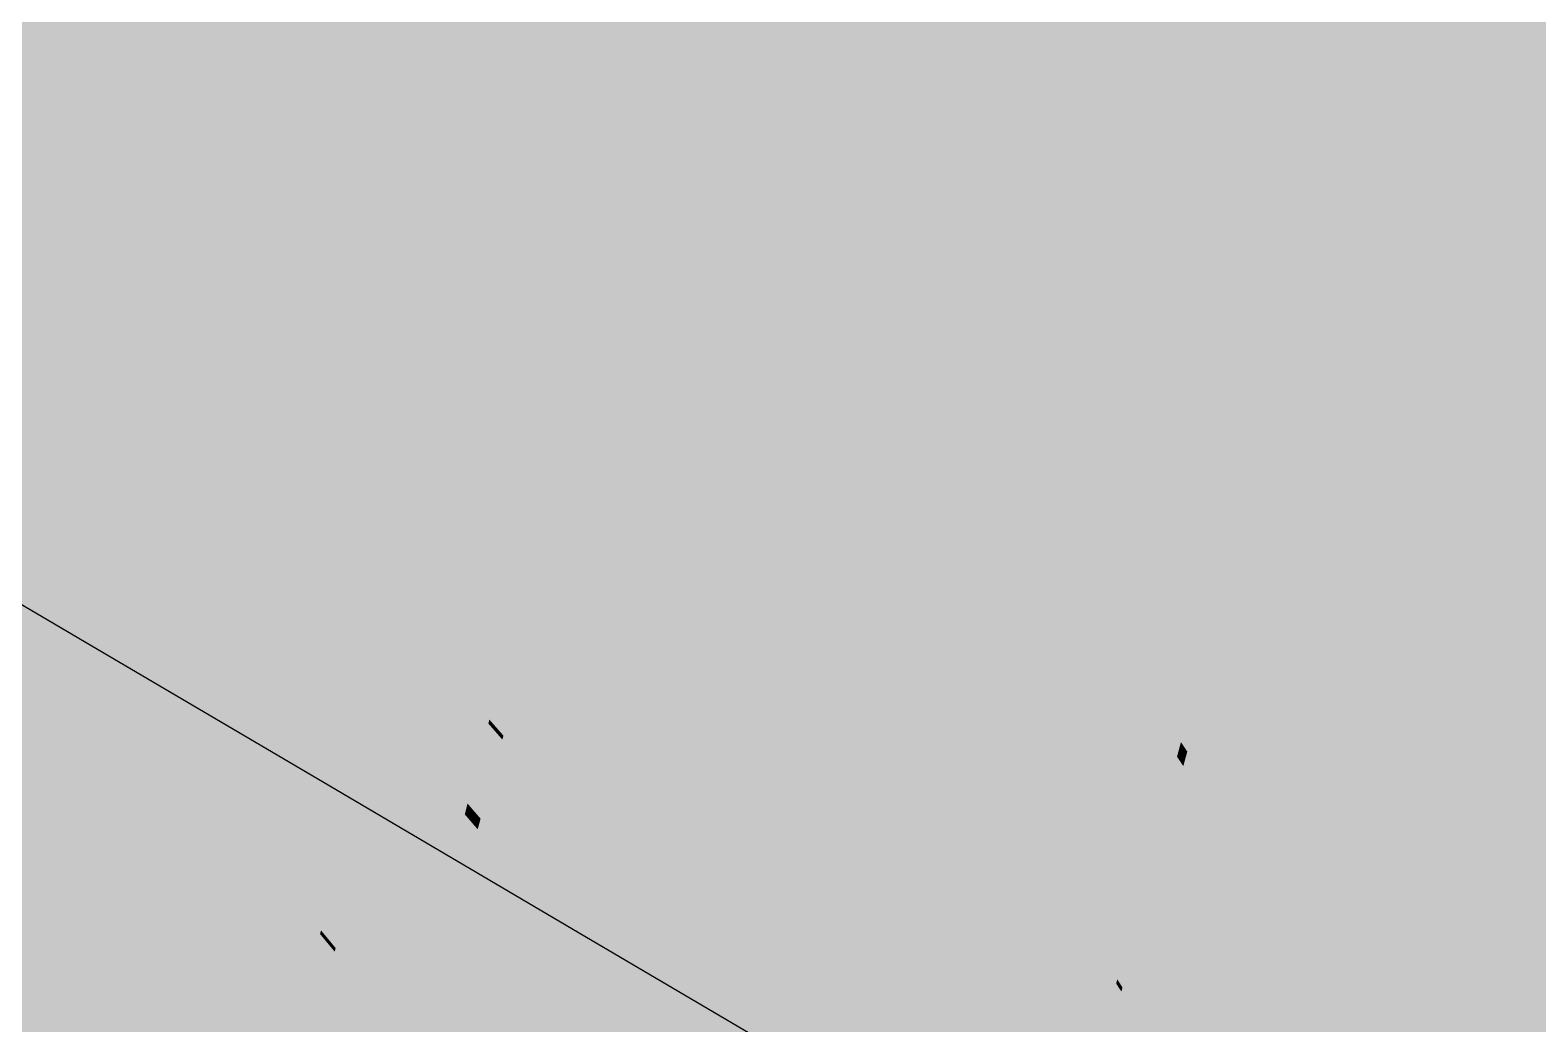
# Model space of a CAD drawing. Header units: millimetres. Extents: x 340454 to 342791, y 6993867 to 6995092.
# Drawn here: x 340717.3593 to 340717.7437, y 6994461.7674 to 6994462.0208 of the extents above; entities that cross this region are included whole.
import ezdxf

# ---------------------------------------------------------------- set-up
doc = ezdxf.new("R2010")
doc.units = ezdxf.units.MM
doc.header["$LTSCALE"] = 10
for name, color, linetype in [('A-MODELAGEM', 7, 'Continuous'), ('T-HM-CURVA_MESTRA', 20, 'Continuous'), ('TRAMA', 7, 'Continuous')]:
    doc.layers.add(name, color=color, linetype=linetype)

msp = doc.modelspace()

# ---------------------------------------------------------------- hatches: boundary and pattern name
at = {"layer": 'TRAMA'}
h = msp.add_hatch(dxfattribs=at)
h.set_pattern_fill('AR-HBONE', color=253, scale=0.0015)
h.set_pattern_definition([(45, (337861.49948, 6993610.78793), (0, 0.215526147), [0.4572, -0.1524]), (135, (337861.60724, 6993610.8957), (2e-17, 0.215526147), [0.4572, -0.1524])])
edge = h.paths.add_edge_path()
edge.add_arc((340705.64986, 6994464.40015), 10.00323, 340.110083, 346.415596, ccw=False)
edge.add_line((340715.05637, 6994460.99691), (340716.04108, 6994460.72647))
edge.add_line((340716.04108, 6994460.72647), (340716.04375, 6994460.73573))
edge.add_line((340716.04375, 6994460.73573), (340716.42812, 6994460.62499))
edge.add_line((340716.42812, 6994460.62499), (340716.78616, 6994460.52184))
edge.add_line((340716.78616, 6994460.52184), (340730.99922, 6994456.61834))
edge.add_line((340730.99922, 6994456.61834), (340731.01484, 6994457.75478))
edge.add_line((340731.01484, 6994457.75478), (340715.37324, 6994462.05061))

# ---------------------------------------------------------------- linework, layer by layer
at = {"layer": 'A-MODELAGEM', "color": 161, "linetype": 'Continuous', "lineweight": -3}
for points in [[(340717.90564, 6994463.3909), (340717.50012, 6994461.91434), (340717.73129, 6994462.55421)], [(340717.90564, 6994463.3909), (340717.82666, 6994463.19379), (340717.50012, 6994461.91434)], [(340717.82666, 6994463.19379), (340717.47969, 6994461.8578), (340717.50012, 6994461.91434)], [(340717.82666, 6994463.19379), (340717.81698, 6994463.16965), (340717.47969, 6994461.8578)], [(340717.81698, 6994463.16965), (340717.48, 6994461.94264), (340717.47969, 6994461.8578)], [(340717.81698, 6994463.16965), (340717.48697, 6994462.00116), (340717.48, 6994461.94264)], [(340717.81698, 6994463.16965), (340717.72892, 6994462.94988), (340717.48697, 6994462.00116)], [(340717.78072, 6994461.8945), (340718.03803, 6994463.05957), (340717.73991, 6994462.02949)], [(340717.96777, 6994463.01406), (340717.69615, 6994462.00126), (340717.70823, 6994462.03311)], [(340717.96777, 6994463.01406), (340717.96094, 6994462.99717), (340717.69615, 6994462.00126)], [(340717.96094, 6994462.99717), (340717.66452, 6994461.91786), (340717.69615, 6994462.00126)], [(340717.96094, 6994462.99717), (340717.87838, 6994462.79289), (340717.66452, 6994461.91786)], [(340717.72892, 6994462.94988), (340717.50806, 6994462.17828), (340717.48697, 6994462.00116)], [(340717.87838, 6994462.79289), (340717.63806, 6994461.84807), (340717.66452, 6994461.91786)], [(340717.87838, 6994462.79289), (340717.84237, 6994462.70378), (340717.63806, 6994461.84807)], [(340717.84237, 6994462.70378), (340717.52675, 6994461.55459), (340717.63806, 6994461.84807)], [(340717.84237, 6994462.70378), (340717.67741, 6994462.29563), (340717.52675, 6994461.55459)], [(340717.73129, 6994462.55421), (340717.50012, 6994461.91434), (340717.70952, 6994462.44976)], [(340717.47163, 6994462.48405), (340717.3651, 6994461.83956), (340717.54422, 6994462.49177)], [(340717.54422, 6994462.49177), (340717.3651, 6994461.83956), (340717.52363, 6994462.30908)], [(340717.39585, 6994462.47598), (340717.22934, 6994461.86972), (340717.47163, 6994462.48405)], [(340717.47163, 6994462.48405), (340717.22934, 6994461.86972), (340717.34463, 6994461.84411)], [(340717.47163, 6994462.48405), (340717.34463, 6994461.84411), (340717.3651, 6994461.83956)], [(340717.38673, 6994462.47501), (340717.21171, 6994461.87364), (340717.22674, 6994461.8703)], [(340717.37658, 6994462.47393), (340717.21171, 6994461.87364), (340717.38673, 6994462.47501)], [(340717.35062, 6994462.47117), (340717.21171, 6994461.87364), (340717.37658, 6994462.47393)], [(340717.39585, 6994462.47598), (340717.22674, 6994461.8703), (340717.22934, 6994461.86972)], [(340717.38673, 6994462.47501), (340717.22674, 6994461.8703), (340717.39585, 6994462.47598)], [(340717.70952, 6994462.44976), (340717.50012, 6994461.91434), (340717.49411, 6994461.89245)], [(340717.70952, 6994462.44976), (340717.49411, 6994461.89245), (340717.69122, 6994462.36192)], [(340717.69122, 6994462.36192), (340717.49411, 6994461.89245), (340717.45377, 6994461.74231)], [(340717.69122, 6994462.36192), (340717.45377, 6994461.74231), (340717.67741, 6994462.29563)], [(340717.52363, 6994462.30908), (340717.3651, 6994461.83956), (340717.40501, 6994461.8307)], [(340717.52363, 6994462.30908), (340717.40501, 6994461.8307), (340717.50806, 6994462.17828)], [(340717.87218, 6994462.30862), (340717.71469, 6994461.93768), (340717.7584, 6994461.79342)], [(340717.87218, 6994462.30862), (340717.73926, 6994462.02712), (340717.71469, 6994461.93768)], [(340717.67741, 6994462.29563), (340717.45377, 6994461.74231), (340717.5184, 6994461.53256)], [(340717.67741, 6994462.29563), (340717.5184, 6994461.53256), (340717.52675, 6994461.55459)], [(340717.60281, 6994461.93766), (340717.66931, 6994462.25678), (340717.5344, 6994462.03917)], [(340717.60281, 6994461.93766), (340717.69577, 6994462.17), (340717.66931, 6994462.25678)], [(340717.50806, 6994462.17828), (340717.40501, 6994461.8307), (340717.41216, 6994461.82911)], [(340717.50806, 6994462.17828), (340717.41216, 6994461.82911), (340717.48697, 6994462.00116)], [(340717.62352, 6994461.90693), (340717.69577, 6994462.17), (340717.60281, 6994461.93766)], [(340717.62352, 6994461.90693), (340717.70894, 6994462.12677), (340717.69577, 6994462.17)], [(340717.64494, 6994461.87515), (340717.70894, 6994462.12677), (340717.62352, 6994461.90693)], [(340717.64494, 6994461.87515), (340717.71576, 6994462.10442), (340717.70894, 6994462.12677)], [(340717.65052, 6994461.86688), (340717.71576, 6994462.10442), (340717.64494, 6994461.87515)], [(340717.65052, 6994461.86688), (340717.72004, 6994462.09035), (340717.71576, 6994462.10442)], [(340717.89921, 6994462.09656), (340717.86452, 6994462.01374), (340717.71907, 6994461.44068)], [(340717.89921, 6994462.09656), (340717.71907, 6994461.44068), (340717.75026, 6994461.43212)], [(340717.36915, 6994461.96764), (340717.39386, 6994462.09218), (340717.28324, 6994462.06595)], [(340717.36915, 6994461.96764), (340717.42219, 6994462.04745), (340717.39386, 6994462.09218)], [(340717.65738, 6994461.85669), (340717.72004, 6994462.09035), (340717.65052, 6994461.86688)], [(340717.65738, 6994461.85669), (340717.7221, 6994462.08361), (340717.72004, 6994462.09035)], [(340717.65909, 6994461.85417), (340717.7221, 6994462.08361), (340717.65738, 6994461.85669)], [(340717.65909, 6994461.85417), (340717.73408, 6994462.04431), (340717.7221, 6994462.08361)], [(340717.36915, 6994461.96764), (340717.28324, 6994462.06595), (340717.28299, 6994462.06506)], [(340717.74042, 6994462.06897), (340717.66776, 6994461.88575), (340717.71366, 6994461.96493)], [(340717.74042, 6994462.06897), (340717.70823, 6994462.03311), (340717.66776, 6994461.88575)], [(340717.74042, 6994462.06897), (340717.71366, 6994461.96493), (340717.73926, 6994462.02712)], [(340717.36894, 6994461.96663), (340717.28299, 6994462.06506), (340717.27808, 6994462.04717)], [(340717.36894, 6994461.96663), (340717.36915, 6994461.96764), (340717.28299, 6994462.06506)], [(340717.48844, 6994462.00693), (340717.50197, 6994462.05998), (340717.46916, 6994462.03665)], [(340717.48844, 6994462.00693), (340717.50923, 6994462.04909), (340717.50197, 6994462.05998)], [(340717.36493, 6994461.94638), (340717.27808, 6994462.04717), (340717.27742, 6994462.04477)], [(340717.36493, 6994461.94638), (340717.36894, 6994461.96663), (340717.27808, 6994462.04717)], [(340717.39283, 6994461.94054), (340717.42219, 6994462.04745), (340717.36915, 6994461.96764)], [(340717.39283, 6994461.94054), (340717.44847, 6994462.00595), (340717.42219, 6994462.04745)], [(340717.44847, 6994462.00595), (340717.45427, 6994462.02934), (340717.42219, 6994462.04745)], [(340717.49491, 6994461.99695), (340717.50923, 6994462.04909), (340717.48844, 6994462.00693)], [(340717.49491, 6994461.99695), (340717.52373, 6994462.02736), (340717.50923, 6994462.04909)], [(340717.36439, 6994461.94366), (340717.27742, 6994462.04477), (340717.2639, 6994461.99553)], [(340717.36439, 6994461.94366), (340717.36493, 6994461.94638), (340717.27742, 6994462.04477)], [(340717.67797, 6994461.82615), (340717.73408, 6994462.04431), (340717.65909, 6994461.85417)], [(340717.67797, 6994461.82615), (340717.73929, 6994462.02723), (340717.73408, 6994462.04431)], [(340717.60281, 6994461.93766), (340717.5344, 6994462.03917), (340717.52994, 6994462.02291)], [(340717.4636, 6994462.01641), (340717.4689, 6994462.03569), (340717.45456, 6994462.03051)], [(340717.48818, 6994462.00593), (340717.4689, 6994462.03569), (340717.4636, 6994462.01641)], [(340717.48844, 6994462.00693), (340717.46916, 6994462.03665), (340717.4689, 6994462.03569)], [(340717.48818, 6994462.00593), (340717.48844, 6994462.00693), (340717.4689, 6994462.03569)], [(340717.70823, 6994462.03311), (340717.69615, 6994462.00126), (340717.66776, 6994461.88575)], [(340717.44847, 6994462.00595), (340717.46329, 6994462.01527), (340717.45427, 6994462.02934)], [(340717.4636, 6994462.01641), (340717.45456, 6994462.03051), (340717.45427, 6994462.02934)], [(340717.46329, 6994462.01527), (340717.4636, 6994462.01641), (340717.45427, 6994462.02934)], [(340717.50985, 6994461.97392), (340717.52373, 6994462.02736), (340717.49491, 6994461.99695)], [(340717.50985, 6994461.97392), (340717.52899, 6994462.01946), (340717.52373, 6994462.02736)], [(340717.52899, 6994462.01946), (340717.52971, 6994462.02207), (340717.52373, 6994462.02736)], [(340717.6823, 6994461.81972), (340717.73929, 6994462.02723), (340717.67797, 6994461.82615)], [(340717.6823, 6994461.81972), (340717.78031, 6994461.89264), (340717.73929, 6994462.02723)], [(340717.73926, 6994462.02712), (340717.71366, 6994461.96493), (340717.71469, 6994461.93768)], [(340717.78072, 6994461.8945), (340717.73991, 6994462.02949), (340717.73929, 6994462.02723)], [(340717.78031, 6994461.89264), (340717.78072, 6994461.8945), (340717.73929, 6994462.02723)], [(340717.51451, 6994461.96674), (340717.52899, 6994462.01946), (340717.50985, 6994461.97392)], [(340717.59823, 6994461.91565), (340717.52899, 6994462.01946), (340717.51451, 6994461.96674)], [(340717.59883, 6994461.91856), (340717.52971, 6994462.02207), (340717.52899, 6994462.01946)], [(340717.59823, 6994461.91565), (340717.59883, 6994461.91856), (340717.52899, 6994462.01946)], [(340717.59903, 6994461.9195), (340717.52994, 6994462.02291), (340717.52971, 6994462.02207)], [(340717.59883, 6994461.91856), (340717.59903, 6994461.9195), (340717.52971, 6994462.02207)], [(340717.59903, 6994461.9195), (340717.60281, 6994461.93766), (340717.52994, 6994462.02291)], [(340717.4831, 6994461.98601), (340717.4636, 6994462.01641), (340717.46329, 6994462.01527)], [(340717.4831, 6994461.98601), (340717.48818, 6994462.00593), (340717.4636, 6994462.01641)], [(340717.45702, 6994461.99245), (340717.46329, 6994462.01527), (340717.44847, 6994462.00595)], [(340717.4828, 6994461.98483), (340717.46329, 6994462.01527), (340717.45702, 6994461.99245)], [(340717.4828, 6994461.98483), (340717.4831, 6994461.98601), (340717.46329, 6994462.01527)], [(340717.86452, 6994462.01374), (340717.78557, 6994461.8252), (340717.71907, 6994461.44068)], [(340717.42353, 6994461.9054), (340717.44847, 6994462.00595), (340717.39283, 6994461.94054)], [(340717.42353, 6994461.9054), (340717.45702, 6994461.99245), (340717.44847, 6994462.00595)], [(340717.4831, 6994461.98601), (340717.49464, 6994461.99597), (340717.48818, 6994462.00593)], [(340717.49491, 6994461.99695), (340717.48844, 6994462.00693), (340717.48818, 6994462.00593)], [(340717.49464, 6994461.99597), (340717.49491, 6994461.99695), (340717.48818, 6994462.00593)], [(340717.48697, 6994462.00116), (340717.41216, 6994461.82911), (340717.44143, 6994461.82261)], [(340717.48697, 6994462.00116), (340717.44143, 6994461.82261), (340717.48, 6994461.94264)], [(340717.69615, 6994462.00126), (340717.65977, 6994461.86561), (340717.66776, 6994461.88575)], [(340717.69615, 6994462.00126), (340717.66452, 6994461.91786), (340717.65977, 6994461.86561)], [(340717.50985, 6994461.97392), (340717.49491, 6994461.99695), (340717.49464, 6994461.99597)], [(340717.35329, 6994461.88777), (340717.36439, 6994461.94366), (340717.2639, 6994461.99553)], [(340717.43082, 6994461.89706), (340717.45702, 6994461.99245), (340717.42353, 6994461.9054)], [(340717.43082, 6994461.89706), (340717.47679, 6994461.96124), (340717.45702, 6994461.99245)], [(340717.47679, 6994461.96124), (340717.4828, 6994461.98483), (340717.45702, 6994461.99245)], [(340717.48927, 6994461.9764), (340717.49464, 6994461.99597), (340717.4831, 6994461.98601)], [(340717.48927, 6994461.9764), (340717.50959, 6994461.97291), (340717.49464, 6994461.99597)], [(340717.50959, 6994461.97291), (340717.50985, 6994461.97392), (340717.49464, 6994461.99597)], [(340717.47679, 6994461.96124), (340717.48895, 6994461.97524), (340717.4828, 6994461.98483)], [(340717.48927, 6994461.9764), (340717.4831, 6994461.98601), (340717.4828, 6994461.98483)], [(340717.48895, 6994461.97524), (340717.48927, 6994461.9764), (340717.4828, 6994461.98483)], [(340717.48259, 6994461.95208), (340717.48895, 6994461.97524), (340717.47679, 6994461.96124)], [(340717.48259, 6994461.95208), (340717.50407, 6994461.95166), (340717.48895, 6994461.97524)], [(340717.50438, 6994461.95285), (340717.48927, 6994461.9764), (340717.48895, 6994461.97524)], [(340717.50407, 6994461.95166), (340717.50438, 6994461.95285), (340717.48895, 6994461.97524)], [(340717.50438, 6994461.95285), (340717.50959, 6994461.97291), (340717.48927, 6994461.9764)], [(340717.51451, 6994461.96674), (340717.50985, 6994461.97392), (340717.50959, 6994461.97291)], [(340717.50438, 6994461.95285), (340717.51423, 6994461.96574), (340717.50959, 6994461.97291)], [(340717.51423, 6994461.96574), (340717.51451, 6994461.96674), (340717.50959, 6994461.97291)], [(340717.36493, 6994461.94638), (340717.39257, 6994461.93958), (340717.36894, 6994461.96663)], [(340717.39283, 6994461.94054), (340717.36915, 6994461.96764), (340717.36894, 6994461.96663)], [(340717.39257, 6994461.93958), (340717.39283, 6994461.94054), (340717.36894, 6994461.96663)], [(340717.5088, 6994461.94596), (340717.51423, 6994461.96574), (340717.50438, 6994461.95285)], [(340717.58569, 6994461.8555), (340717.51423, 6994461.96574), (340717.5088, 6994461.94596)], [(340717.58593, 6994461.85662), (340717.51451, 6994461.96674), (340717.51423, 6994461.96574)], [(340717.58569, 6994461.8555), (340717.58593, 6994461.85662), (340717.51423, 6994461.96574)], [(340717.58593, 6994461.85662), (340717.59823, 6994461.91565), (340717.51451, 6994461.96674)], [(340717.71366, 6994461.96493), (340717.64105, 6994461.7885), (340717.6943, 6994461.88965)], [(340717.71366, 6994461.96493), (340717.66776, 6994461.88575), (340717.64105, 6994461.7885)], [(340717.71366, 6994461.96493), (340717.6943, 6994461.88965), (340717.71469, 6994461.93768)], [(340717.45373, 6994461.87084), (340717.47679, 6994461.96124), (340717.43082, 6994461.89706)], [(340717.45373, 6994461.87084), (340717.48259, 6994461.95208), (340717.47679, 6994461.96124)], [(340717.45871, 6994461.86514), (340717.48259, 6994461.95208), (340717.45373, 6994461.87084)], [(340717.45871, 6994461.86514), (340717.4979, 6994461.92791), (340717.48259, 6994461.95208)], [(340717.4979, 6994461.92791), (340717.50407, 6994461.95166), (340717.48259, 6994461.95208)], [(340717.4979, 6994461.92791), (340717.50848, 6994461.94478), (340717.50407, 6994461.95166)], [(340717.5088, 6994461.94596), (340717.50438, 6994461.95285), (340717.50407, 6994461.95166)], [(340717.50848, 6994461.94478), (340717.5088, 6994461.94596), (340717.50407, 6994461.95166)], [(340717.3873, 6994461.92042), (340717.36493, 6994461.94638), (340717.36439, 6994461.94366)], [(340717.3873, 6994461.92042), (340717.39257, 6994461.93958), (340717.36493, 6994461.94638)], [(340717.35329, 6994461.88777), (340717.3866, 6994461.91784), (340717.36439, 6994461.94366)], [(340717.3866, 6994461.91784), (340717.3873, 6994461.92042), (340717.36439, 6994461.94366)], [(340717.48, 6994461.94264), (340717.44143, 6994461.82261), (340717.44671, 6994461.82143)], [(340717.48, 6994461.94264), (340717.44671, 6994461.82143), (340717.46508, 6994461.81735)], [(340717.48, 6994461.94264), (340717.46508, 6994461.81735), (340717.47969, 6994461.8578)], [(340717.50205, 6994461.92136), (340717.50848, 6994461.94478), (340717.4979, 6994461.92791)], [(340717.58079, 6994461.83199), (340717.50848, 6994461.94478), (340717.50205, 6994461.92136)], [(340717.58107, 6994461.83331), (340717.5088, 6994461.94596), (340717.50848, 6994461.94478)], [(340717.58079, 6994461.83199), (340717.58107, 6994461.83331), (340717.50848, 6994461.94478)], [(340717.58107, 6994461.83331), (340717.58569, 6994461.8555), (340717.5088, 6994461.94596)], [(340717.42329, 6994461.9044), (340717.39257, 6994461.93958), (340717.3873, 6994461.92042)], [(340717.42353, 6994461.9054), (340717.39283, 6994461.94054), (340717.39257, 6994461.93958)], [(340717.42329, 6994461.9044), (340717.42353, 6994461.9054), (340717.39257, 6994461.93958)], [(340717.71469, 6994461.93768), (340717.58808, 6994461.47666), (340717.7584, 6994461.79342)], [(340717.71469, 6994461.93768), (340717.6943, 6994461.88965), (340717.58808, 6994461.47666)], [(340717.62352, 6994461.90693), (340717.60281, 6994461.93766), (340717.59903, 6994461.9195)], [(340717.47635, 6994461.84495), (340717.4979, 6994461.92791), (340717.45871, 6994461.86514)], [(340717.47635, 6994461.84495), (340717.50205, 6994461.92136), (340717.4979, 6994461.92791)], [(340717.41833, 6994461.88441), (340717.3873, 6994461.92042), (340717.3866, 6994461.91784)], [(340717.41833, 6994461.88441), (340717.42329, 6994461.9044), (340717.3873, 6994461.92042)], [(340717.47994, 6994461.84085), (340717.50205, 6994461.92136), (340717.47635, 6994461.84495)], [(340717.57531, 6994461.80567), (340717.50205, 6994461.92136), (340717.47994, 6994461.84085)], [(340717.57531, 6994461.80567), (340717.58079, 6994461.83199), (340717.50205, 6994461.92136)], [(340717.61883, 6994461.88986), (340717.59903, 6994461.9195), (340717.59883, 6994461.91856)], [(340717.61883, 6994461.88986), (340717.62352, 6994461.90693), (340717.59903, 6994461.9195)], [(340717.37211, 6994461.86509), (340717.3866, 6994461.91784), (340717.35329, 6994461.88777)], [(340717.37211, 6994461.86509), (340717.41766, 6994461.88172), (340717.3866, 6994461.91784)], [(340717.41766, 6994461.88172), (340717.41833, 6994461.88441), (340717.3866, 6994461.91784)], [(340717.58593, 6994461.85662), (340717.61784, 6994461.88624), (340717.59823, 6994461.91565)], [(340717.61859, 6994461.88898), (340717.59883, 6994461.91856), (340717.59823, 6994461.91565)], [(340717.61784, 6994461.88624), (340717.61859, 6994461.88898), (340717.59823, 6994461.91565)], [(340717.61859, 6994461.88898), (340717.61883, 6994461.88986), (340717.59883, 6994461.91856)], [(340717.66452, 6994461.91786), (340717.62855, 6994461.78688), (340717.65977, 6994461.86561)], [(340717.66452, 6994461.91786), (340717.63806, 6994461.84807), (340717.62855, 6994461.78688)], [(340717.50012, 6994461.91434), (340717.47969, 6994461.8578), (340717.49411, 6994461.89245)], [(340717.41833, 6994461.88441), (340717.43055, 6994461.89608), (340717.42329, 6994461.9044)], [(340717.43082, 6994461.89706), (340717.42353, 6994461.9054), (340717.42329, 6994461.9044)], [(340717.43055, 6994461.89608), (340717.43082, 6994461.89706), (340717.42329, 6994461.9044)], [(340717.64494, 6994461.87515), (340717.62352, 6994461.90693), (340717.61883, 6994461.88986)], [(340717.45373, 6994461.87084), (340717.43082, 6994461.89706), (340717.43055, 6994461.89608)], [(340717.42517, 6994461.87647), (340717.43055, 6994461.89608), (340717.41833, 6994461.88441)], [(340717.42517, 6994461.87647), (340717.45347, 6994461.86983), (340717.43055, 6994461.89608)], [(340717.45347, 6994461.86983), (340717.45373, 6994461.87084), (340717.43055, 6994461.89608)], [(340717.49411, 6994461.89245), (340717.45487, 6994461.7496), (340717.45377, 6994461.74231)], [(340717.49411, 6994461.89245), (340717.4594, 6994461.77968), (340717.45487, 6994461.7496)], [(340717.49411, 6994461.89245), (340717.4776, 6994461.84975), (340717.4594, 6994461.77968)], [(340717.49411, 6994461.89245), (340717.47969, 6994461.8578), (340717.4776, 6994461.84975)], [(340717.74399, 6994461.72818), (340717.78031, 6994461.89264), (340717.6823, 6994461.81972)], [(340717.6943, 6994461.88965), (340717.62217, 6994461.71977), (340717.58808, 6994461.47666)], [(340717.64022, 6994461.85659), (340717.61859, 6994461.88898), (340717.61784, 6994461.88624)], [(340717.64045, 6994461.8575), (340717.61883, 6994461.88986), (340717.61859, 6994461.88898)], [(340717.64022, 6994461.85659), (340717.64045, 6994461.8575), (340717.61859, 6994461.88898)], [(340717.64045, 6994461.8575), (340717.64494, 6994461.87515), (340717.61883, 6994461.88986)], [(340717.6943, 6994461.88965), (340717.64105, 6994461.7885), (340717.62217, 6994461.71977)], [(340717.34927, 6994461.86751), (340717.37186, 6994461.8642), (340717.35311, 6994461.88682)], [(340717.37211, 6994461.86509), (340717.35329, 6994461.88777), (340717.35311, 6994461.88682)], [(340717.37186, 6994461.8642), (340717.37211, 6994461.86509), (340717.35311, 6994461.88682)], [(340717.60263, 6994461.83086), (340717.61784, 6994461.88624), (340717.58593, 6994461.85662)], [(340717.60263, 6994461.83086), (340717.6395, 6994461.85376), (340717.61784, 6994461.88624)], [(340717.6395, 6994461.85376), (340717.64022, 6994461.85659), (340717.61784, 6994461.88624)], [(340717.66776, 6994461.88575), (340717.65977, 6994461.86561), (340717.64105, 6994461.7885)], [(340717.40401, 6994461.82665), (340717.41766, 6994461.88172), (340717.37211, 6994461.86509)], [(340717.40401, 6994461.82665), (340717.42445, 6994461.87384), (340717.41766, 6994461.88172)], [(340717.42517, 6994461.87647), (340717.41833, 6994461.88441), (340717.41766, 6994461.88172)], [(340717.42445, 6994461.87384), (340717.42517, 6994461.87647), (340717.41766, 6994461.88172)], [(340717.40963, 6994461.81987), (340717.42445, 6994461.87384), (340717.40401, 6994461.82665)], [(340717.40963, 6994461.81987), (340717.44762, 6994461.84689), (340717.42445, 6994461.87384)], [(340717.44832, 6994461.84961), (340717.42517, 6994461.87647), (340717.42445, 6994461.87384)], [(340717.44762, 6994461.84689), (340717.44832, 6994461.84961), (340717.42445, 6994461.87384)], [(340717.44832, 6994461.84961), (340717.45347, 6994461.86983), (340717.42517, 6994461.87647)], [(340717.64045, 6994461.8575), (340717.65052, 6994461.86688), (340717.64494, 6994461.87515)], [(340717.44832, 6994461.84961), (340717.45844, 6994461.86414), (340717.45347, 6994461.86983)], [(340717.45871, 6994461.86514), (340717.45373, 6994461.87084), (340717.45347, 6994461.86983)], [(340717.45844, 6994461.86414), (340717.45871, 6994461.86514), (340717.45347, 6994461.86983)], [(340717.36687, 6994461.84602), (340717.34927, 6994461.86751), (340717.34786, 6994461.86038)], [(340717.36687, 6994461.84602), (340717.37186, 6994461.8642), (340717.34927, 6994461.86751)], [(340717.65977, 6994461.86561), (340717.62855, 6994461.78688), (340717.63543, 6994461.77484)], [(340717.65977, 6994461.86561), (340717.63543, 6994461.77484), (340717.64105, 6994461.7885)], [(340717.64576, 6994461.84955), (340717.65052, 6994461.86688), (340717.64045, 6994461.8575)], [(340717.64576, 6994461.84955), (340717.65738, 6994461.85669), (340717.65052, 6994461.86688)], [(340717.40378, 6994461.82571), (340717.37186, 6994461.8642), (340717.36687, 6994461.84602)], [(340717.40401, 6994461.82665), (340717.37211, 6994461.86509), (340717.37186, 6994461.8642)], [(340717.40378, 6994461.82571), (340717.40401, 6994461.82665), (340717.37186, 6994461.8642)], [(340717.45297, 6994461.84421), (340717.45844, 6994461.86414), (340717.44832, 6994461.84961)], [(340717.45297, 6994461.84421), (340717.47609, 6994461.84393), (340717.45844, 6994461.86414)], [(340717.47635, 6994461.84495), (340717.45871, 6994461.86514), (340717.45844, 6994461.86414)], [(340717.47609, 6994461.84393), (340717.47635, 6994461.84495), (340717.45844, 6994461.86414)], [(340717.34307, 6994461.83627), (340717.36474, 6994461.83824), (340717.34763, 6994461.85924)], [(340717.36503, 6994461.83932), (340717.34786, 6994461.86038), (340717.34763, 6994461.85924)], [(340717.36474, 6994461.83824), (340717.36503, 6994461.83932), (340717.34763, 6994461.85924)], [(340717.36503, 6994461.83932), (340717.36687, 6994461.84602), (340717.34786, 6994461.86038)], [(340717.47969, 6994461.8578), (340717.46508, 6994461.81735), (340717.4776, 6994461.84975)], [(340717.58107, 6994461.83331), (340717.60234, 6994461.82982), (340717.58569, 6994461.8555)], [(340717.60263, 6994461.83086), (340717.58593, 6994461.85662), (340717.58569, 6994461.8555)], [(340717.60234, 6994461.82982), (340717.60263, 6994461.83086), (340717.58569, 6994461.8555)], [(340717.64552, 6994461.84866), (340717.64022, 6994461.85659), (340717.6395, 6994461.85376)], [(340717.64576, 6994461.84955), (340717.64045, 6994461.8575), (340717.64022, 6994461.85659)], [(340717.64552, 6994461.84866), (340717.64576, 6994461.84955), (340717.64022, 6994461.85659)], [(340717.65269, 6994461.83919), (340717.65738, 6994461.85669), (340717.64576, 6994461.84955)], [(340717.65269, 6994461.83919), (340717.65909, 6994461.85417), (340717.65738, 6994461.85669)], [(340717.65431, 6994461.83676), (340717.65909, 6994461.85417), (340717.65269, 6994461.83919)], [(340717.67797, 6994461.82615), (340717.65909, 6994461.85417), (340717.65431, 6994461.83676)], [(340717.62493, 6994461.79648), (340717.6395, 6994461.85376), (340717.60263, 6994461.83086)], [(340717.62493, 6994461.79648), (340717.64475, 6994461.84588), (340717.6395, 6994461.85376)], [(340717.64475, 6994461.84588), (340717.64552, 6994461.84866), (340717.6395, 6994461.85376)], [(340717.43342, 6994461.79119), (340717.44762, 6994461.84689), (340717.40963, 6994461.81987)], [(340717.43342, 6994461.79119), (340717.45223, 6994461.84153), (340717.44762, 6994461.84689)], [(340717.45297, 6994461.84421), (340717.44832, 6994461.84961), (340717.44762, 6994461.84689)], [(340717.45223, 6994461.84153), (340717.45297, 6994461.84421), (340717.44762, 6994461.84689)], [(340717.4776, 6994461.84975), (340717.46508, 6994461.81735), (340717.4594, 6994461.77968)], [(340717.63806, 6994461.84807), (340717.52675, 6994461.55459), (340717.61165, 6994461.74428)], [(340717.63806, 6994461.84807), (340717.61165, 6994461.74428), (340717.62855, 6994461.78688)], [(340717.65244, 6994461.83829), (340717.64552, 6994461.84866), (340717.64475, 6994461.84588)], [(340717.65269, 6994461.83919), (340717.64576, 6994461.84955), (340717.64552, 6994461.84866)], [(340717.65244, 6994461.83829), (340717.65269, 6994461.83919), (340717.64552, 6994461.84866)], [(340717.34463, 6994461.84411), (340717.34391, 6994461.84046), (340717.36428, 6994461.83658)], [(340717.34463, 6994461.84411), (340717.36428, 6994461.83658), (340717.3651, 6994461.83956)], [(340717.39906, 6994461.80671), (340717.36687, 6994461.84602), (340717.36503, 6994461.83932)], [(340717.39906, 6994461.80671), (340717.40378, 6994461.82571), (340717.36687, 6994461.84602)], [(340717.47079, 6994461.82353), (340717.45297, 6994461.84421), (340717.45223, 6994461.84153)], [(340717.47079, 6994461.82353), (340717.47609, 6994461.84393), (340717.45297, 6994461.84421)], [(340717.47079, 6994461.82353), (340717.47966, 6994461.83984), (340717.47609, 6994461.84393)], [(340717.47994, 6994461.84085), (340717.47635, 6994461.84495), (340717.47609, 6994461.84393)], [(340717.47966, 6994461.83984), (340717.47994, 6994461.84085), (340717.47609, 6994461.84393)], [(340717.62932, 6994461.7897), (340717.64475, 6994461.84588), (340717.62493, 6994461.79648)], [(340717.62932, 6994461.7897), (340717.65169, 6994461.83548), (340717.64475, 6994461.84588)], [(340717.65169, 6994461.83548), (340717.65244, 6994461.83829), (340717.64475, 6994461.84588)], [(340717.34391, 6994461.84046), (340717.34521, 6994461.76714), (340717.36428, 6994461.83658)], [(340717.3651, 6994461.83956), (340717.36428, 6994461.83658), (340717.40456, 6994461.82889)], [(340717.39733, 6994461.79971), (340717.36503, 6994461.83932), (340717.36474, 6994461.83824)], [(340717.39733, 6994461.79971), (340717.39906, 6994461.80671), (340717.36503, 6994461.83932)], [(340717.3651, 6994461.83956), (340717.40456, 6994461.82889), (340717.40501, 6994461.8307)], [(340717.43716, 6994461.78668), (340717.45223, 6994461.84153), (340717.43342, 6994461.79119)], [(340717.43716, 6994461.78668), (340717.47008, 6994461.82078), (340717.45223, 6994461.84153)], [(340717.47008, 6994461.82078), (340717.47079, 6994461.82353), (340717.45223, 6994461.84153)], [(340717.47412, 6994461.81967), (340717.47966, 6994461.83984), (340717.47079, 6994461.82353)], [(340717.56263, 6994461.74483), (340717.47966, 6994461.83984), (340717.47412, 6994461.81967)], [(340717.56286, 6994461.74595), (340717.47994, 6994461.84085), (340717.47966, 6994461.83984)], [(340717.56263, 6994461.74483), (340717.56286, 6994461.74595), (340717.47966, 6994461.83984)], [(340717.56286, 6994461.74595), (340717.57531, 6994461.80567), (340717.47994, 6994461.84085)], [(340717.65431, 6994461.83676), (340717.65269, 6994461.83919), (340717.65244, 6994461.83829)], [(340717.35881, 6994461.81667), (340717.36474, 6994461.83824), (340717.34307, 6994461.83627)], [(340717.36428, 6994461.83658), (340717.34521, 6994461.76714), (340717.38689, 6994461.75761)], [(340717.39705, 6994461.79858), (340717.36474, 6994461.83824), (340717.35881, 6994461.81667)], [(340717.36428, 6994461.83658), (340717.38689, 6994461.75761), (340717.40456, 6994461.82889)], [(340717.39705, 6994461.79858), (340717.39733, 6994461.79971), (340717.36474, 6994461.83824)], [(340717.63646, 6994461.7787), (340717.65169, 6994461.83548), (340717.62932, 6994461.7897)], [(340717.63646, 6994461.7787), (340717.65329, 6994461.83308), (340717.65169, 6994461.83548)], [(340717.65169, 6994461.83548), (340717.65406, 6994461.83587), (340717.65244, 6994461.83829)], [(340717.65329, 6994461.83308), (340717.65406, 6994461.83587), (340717.65169, 6994461.83548)], [(340717.65406, 6994461.83587), (340717.65431, 6994461.83676), (340717.65244, 6994461.83829)], [(340717.67313, 6994461.80732), (340717.65406, 6994461.83587), (340717.65329, 6994461.83308)], [(340717.67336, 6994461.80824), (340717.65431, 6994461.83676), (340717.65406, 6994461.83587)], [(340717.67313, 6994461.80732), (340717.67336, 6994461.80824), (340717.65406, 6994461.83587)], [(340717.67336, 6994461.80824), (340717.67797, 6994461.82615), (340717.65431, 6994461.83676)], [(340717.57531, 6994461.80567), (340717.59629, 6994461.8078), (340717.58079, 6994461.83199)], [(340717.59663, 6994461.80904), (340717.58107, 6994461.83331), (340717.58079, 6994461.83199)], [(340717.59629, 6994461.8078), (340717.59663, 6994461.80904), (340717.58079, 6994461.83199)], [(340717.59663, 6994461.80904), (340717.60234, 6994461.82982), (340717.58107, 6994461.83331)], [(340717.62493, 6994461.79648), (340717.60263, 6994461.83086), (340717.60234, 6994461.82982)], [(340717.63779, 6994461.77664), (340717.65329, 6994461.83308), (340717.63646, 6994461.7787)], [(340717.63779, 6994461.77664), (340717.67239, 6994461.80445), (340717.65329, 6994461.83308)], [(340717.67239, 6994461.80445), (340717.67313, 6994461.80732), (340717.65329, 6994461.83308)], [(340717.40456, 6994461.82889), (340717.38689, 6994461.75761), (340717.39219, 6994461.7564)], [(340717.40456, 6994461.82889), (340717.39219, 6994461.7564), (340717.41173, 6994461.82753)], [(340717.41173, 6994461.82753), (340717.39219, 6994461.7564), (340717.42276, 6994461.7494)], [(340717.40501, 6994461.8307), (340717.40456, 6994461.82889), (340717.41173, 6994461.82753)], [(340717.40501, 6994461.8307), (340717.41173, 6994461.82753), (340717.41216, 6994461.82911)], [(340717.41216, 6994461.82911), (340717.41173, 6994461.82753), (340717.44125, 6994461.8219)], [(340717.41173, 6994461.82753), (340717.42276, 6994461.7494), (340717.44125, 6994461.8219)], [(340717.41216, 6994461.82911), (340717.44125, 6994461.8219), (340717.44143, 6994461.82261)], [(340717.62466, 6994461.79539), (340717.60234, 6994461.82982), (340717.59663, 6994461.80904)], [(340717.62466, 6994461.79539), (340717.62493, 6994461.79648), (340717.60234, 6994461.82982)], [(340717.39906, 6994461.80671), (340717.40937, 6994461.81896), (340717.40378, 6994461.82571)], [(340717.40963, 6994461.81987), (340717.40401, 6994461.82665), (340717.40378, 6994461.82571)], [(340717.40937, 6994461.81896), (340717.40963, 6994461.81987), (340717.40378, 6994461.82571)], [(340717.47412, 6994461.81967), (340717.47079, 6994461.82353), (340717.47008, 6994461.82078)], [(340717.67336, 6994461.80824), (340717.6823, 6994461.81972), (340717.67797, 6994461.82615)], [(340717.78557, 6994461.8252), (340717.68271, 6994461.45067), (340717.71907, 6994461.44068)], [(340717.78557, 6994461.8252), (340717.74294, 6994461.72341), (340717.68271, 6994461.45067)], [(340717.78557, 6994461.8252), (340717.7584, 6994461.79342), (340717.74294, 6994461.72341)], [(340717.43342, 6994461.79119), (340717.40963, 6994461.81987), (340717.40937, 6994461.81896)], [(340717.44125, 6994461.8219), (340717.42276, 6994461.7494), (340717.42668, 6994461.74851)], [(340717.44125, 6994461.8219), (340717.42668, 6994461.74851), (340717.44656, 6994461.82089)], [(340717.44656, 6994461.82089), (340717.42668, 6994461.74851), (340717.4594, 6994461.77968)], [(340717.45549, 6994461.76459), (340717.47008, 6994461.82078), (340717.43716, 6994461.78668)], [(340717.44143, 6994461.82261), (340717.44125, 6994461.8219), (340717.44656, 6994461.82089)], [(340717.44143, 6994461.82261), (340717.44656, 6994461.82089), (340717.44671, 6994461.82143)], [(340717.44671, 6994461.82143), (340717.44656, 6994461.82089), (340717.46508, 6994461.81735)], [(340717.44656, 6994461.82089), (340717.4594, 6994461.77968), (340717.46508, 6994461.81735)], [(340717.45549, 6994461.76459), (340717.47337, 6994461.81695), (340717.47008, 6994461.82078)], [(340717.47337, 6994461.81695), (340717.47412, 6994461.81967), (340717.47008, 6994461.82078)], [(340717.55795, 6994461.72237), (340717.47412, 6994461.81967), (340717.47337, 6994461.81695)], [(340717.55795, 6994461.72237), (340717.56263, 6994461.74483), (340717.47412, 6994461.81967)], [(340717.67746, 6994461.80211), (340717.6823, 6994461.81972), (340717.67336, 6994461.80824)], [(340717.74399, 6994461.72818), (340717.6823, 6994461.81972), (340717.67746, 6994461.80211)], [(340717.39145, 6994461.77602), (340717.35881, 6994461.81667), (340717.3578, 6994461.81299)], [(340717.39145, 6994461.77602), (340717.39705, 6994461.79858), (340717.35881, 6994461.81667)], [(340717.40427, 6994461.80036), (340717.40937, 6994461.81896), (340717.39906, 6994461.80671)], [(340717.43318, 6994461.79025), (340717.40937, 6994461.81896), (340717.40427, 6994461.80036)], [(340717.43318, 6994461.79025), (340717.43342, 6994461.79119), (340717.40937, 6994461.81896)], [(340717.45812, 6994461.76142), (340717.47337, 6994461.81695), (340717.45549, 6994461.76459)], [(340717.55732, 6994461.71935), (340717.47337, 6994461.81695), (340717.45812, 6994461.76142)], [(340717.55732, 6994461.71935), (340717.55795, 6994461.72237), (340717.47337, 6994461.81695)], [(340717.3368, 6994461.73654), (340717.3905, 6994461.77216), (340717.3578, 6994461.81299)], [(340717.3905, 6994461.77216), (340717.39145, 6994461.77602), (340717.3578, 6994461.81299)], [(340717.58954, 6994461.7832), (340717.59629, 6994461.8078), (340717.57531, 6994461.80567)], [(340717.61886, 6994461.77261), (340717.59629, 6994461.8078), (340717.58954, 6994461.7832)], [(340717.61919, 6994461.77389), (340717.59663, 6994461.80904), (340717.59629, 6994461.8078)], [(340717.61886, 6994461.77261), (340717.61919, 6994461.77389), (340717.59629, 6994461.8078)], [(340717.61919, 6994461.77389), (340717.62466, 6994461.79539), (340717.59663, 6994461.80904)], [(340717.67746, 6994461.80211), (340717.67336, 6994461.80824), (340717.67313, 6994461.80732)], [(340717.39733, 6994461.79971), (340717.40427, 6994461.80036), (340717.39906, 6994461.80671)], [(340717.56286, 6994461.74595), (340717.58954, 6994461.7832), (340717.57531, 6994461.80567)], [(340717.65744, 6994461.74635), (340717.67239, 6994461.80445), (340717.63779, 6994461.77664)], [(340717.65744, 6994461.74635), (340717.67643, 6994461.79838), (340717.67239, 6994461.80445)], [(340717.67721, 6994461.8012), (340717.67313, 6994461.80732), (340717.67239, 6994461.80445)], [(340717.67643, 6994461.79838), (340717.67721, 6994461.8012), (340717.67239, 6994461.80445)], [(340717.67721, 6994461.8012), (340717.67746, 6994461.80211), (340717.67313, 6994461.80732)], [(340717.40238, 6994461.79351), (340717.40427, 6994461.80036), (340717.39733, 6994461.79971)], [(340717.42828, 6994461.77104), (340717.40427, 6994461.80036), (340717.40238, 6994461.79351)], [(340717.42828, 6994461.77104), (340717.43318, 6994461.79025), (340717.40427, 6994461.80036)], [(340717.73952, 6994461.70791), (340717.67721, 6994461.8012), (340717.67643, 6994461.79838)], [(340717.73974, 6994461.7089), (340717.67746, 6994461.80211), (340717.67721, 6994461.8012)], [(340717.73952, 6994461.70791), (340717.73974, 6994461.7089), (340717.67721, 6994461.8012)], [(340717.73974, 6994461.7089), (340717.74399, 6994461.72818), (340717.67746, 6994461.80211)], [(340717.39145, 6994461.77602), (340717.40208, 6994461.7924), (340717.39705, 6994461.79858)], [(340717.40238, 6994461.79351), (340717.39733, 6994461.79971), (340717.39705, 6994461.79858)], [(340717.40208, 6994461.7924), (340717.40238, 6994461.79351), (340717.39705, 6994461.79858)], [(340717.62932, 6994461.7897), (340717.62493, 6994461.79648), (340717.62466, 6994461.79539)], [(340717.66075, 6994461.74125), (340717.67643, 6994461.79838), (340717.65744, 6994461.74635)], [(340717.73883, 6994461.70482), (340717.67643, 6994461.79838), (340717.66075, 6994461.74125)], [(340717.73883, 6994461.70482), (340717.73952, 6994461.70791), (340717.67643, 6994461.79838)], [(340717.39602, 6994461.77033), (340717.40208, 6994461.7924), (340717.39145, 6994461.77602)], [(340717.39602, 6994461.77033), (340717.42618, 6994461.76282), (340717.40208, 6994461.7924)], [(340717.42647, 6994461.76396), (340717.40238, 6994461.79351), (340717.40208, 6994461.7924)], [(340717.42618, 6994461.76282), (340717.42647, 6994461.76396), (340717.40208, 6994461.7924)], [(340717.42647, 6994461.76396), (340717.42828, 6994461.77104), (340717.40238, 6994461.79351)], [(340717.7584, 6994461.79342), (340717.58808, 6994461.47666), (340717.62451, 6994461.46665)], [(340717.61919, 6994461.77389), (340717.62903, 6994461.78864), (340717.62466, 6994461.79539)], [(340717.7584, 6994461.79342), (340717.62451, 6994461.46665), (340717.74294, 6994461.72341)], [(340717.62903, 6994461.78864), (340717.62932, 6994461.7897), (340717.62466, 6994461.79539)], [(340717.42828, 6994461.77104), (340717.43691, 6994461.78575), (340717.43318, 6994461.79025)], [(340717.43716, 6994461.78668), (340717.43342, 6994461.79119), (340717.43318, 6994461.79025)], [(340717.43691, 6994461.78575), (340717.43716, 6994461.78668), (340717.43318, 6994461.79025)], [(340717.62324, 6994461.76756), (340717.62903, 6994461.78864), (340717.61919, 6994461.77389)], [(340717.62324, 6994461.76756), (340717.63617, 6994461.77762), (340717.62903, 6994461.78864)], [(340717.63646, 6994461.7787), (340717.62932, 6994461.7897), (340717.62903, 6994461.78864)], [(340717.63617, 6994461.77762), (340717.63646, 6994461.7787), (340717.62903, 6994461.78864)], [(340717.43172, 6994461.76684), (340717.43691, 6994461.78575), (340717.42828, 6994461.77104)], [(340717.43172, 6994461.76684), (340717.45524, 6994461.76364), (340717.43691, 6994461.78575)], [(340717.45549, 6994461.76459), (340717.43716, 6994461.78668), (340717.43691, 6994461.78575)], [(340717.45524, 6994461.76364), (340717.45549, 6994461.76459), (340717.43691, 6994461.78575)], [(340717.62855, 6994461.78688), (340717.60481, 6994461.70044), (340717.63543, 6994461.77484)], [(340717.62855, 6994461.78688), (340717.61165, 6994461.74428), (340717.60481, 6994461.70044)], [(340717.64105, 6994461.7885), (340717.63543, 6994461.77484), (340717.62217, 6994461.71977)], [(340717.57537, 6994461.73163), (340717.58954, 6994461.7832), (340717.56286, 6994461.74595)], [(340717.57537, 6994461.73163), (340717.61238, 6994461.74714), (340717.58954, 6994461.7832)], [(340717.61238, 6994461.74714), (340717.61886, 6994461.77261), (340717.58954, 6994461.7832)], [(340717.4594, 6994461.77968), (340717.42668, 6994461.74851), (340717.44993, 6994461.74319)], [(340717.4594, 6994461.77968), (340717.44993, 6994461.74319), (340717.45487, 6994461.7496)], [(340717.63046, 6994461.75631), (340717.63617, 6994461.77762), (340717.62324, 6994461.76756)], [(340717.63046, 6994461.75631), (340717.6375, 6994461.77558), (340717.63617, 6994461.77762)], [(340717.63779, 6994461.77664), (340717.63646, 6994461.7787), (340717.63617, 6994461.77762)], [(340717.6375, 6994461.77558), (340717.63779, 6994461.77664), (340717.63617, 6994461.77762)], [(340717.39602, 6994461.77033), (340717.39145, 6994461.77602), (340717.3905, 6994461.77216)], [(340717.63543, 6994461.77484), (340717.60481, 6994461.70044), (340717.61806, 6994461.71008)], [(340717.63543, 6994461.77484), (340717.61806, 6994461.71008), (340717.62217, 6994461.71977)], [(340717.62324, 6994461.76756), (340717.61919, 6994461.77389), (340717.61886, 6994461.77261)], [(340717.63169, 6994461.7544), (340717.6375, 6994461.77558), (340717.63046, 6994461.75631)], [(340717.65716, 6994461.74525), (340717.6375, 6994461.77558), (340717.63169, 6994461.7544)], [(340717.65744, 6994461.74635), (340717.63779, 6994461.77664), (340717.6375, 6994461.77558)], [(340717.65716, 6994461.74525), (340717.65744, 6994461.74635), (340717.6375, 6994461.77558)], [(340717.37065, 6994461.69211), (340717.3905, 6994461.77216), (340717.3368, 6994461.73654)], [(340717.37065, 6994461.69211), (340717.39498, 6994461.76656), (340717.3905, 6994461.77216)], [(340717.39498, 6994461.76656), (340717.39602, 6994461.77033), (340717.3905, 6994461.77216)], [(340717.42037, 6994461.74001), (340717.39602, 6994461.77033), (340717.39498, 6994461.76656)], [(340717.42037, 6994461.74001), (340717.42618, 6994461.76282), (340717.39602, 6994461.77033)], [(340717.42647, 6994461.76396), (340717.43172, 6994461.76684), (340717.42828, 6994461.77104)], [(340717.61238, 6994461.74714), (340717.6229, 6994461.76631), (340717.61886, 6994461.77261)], [(340717.6229, 6994461.76631), (340717.62324, 6994461.76756), (340717.61886, 6994461.77261)], [(340717.63046, 6994461.75631), (340717.62324, 6994461.76756), (340717.6229, 6994461.76631)]]:
    msp.add_solid(points, dxfattribs=at)
at = {"layer": 'T-HM-CURVA_MESTRA', "color": 20, "linetype": 'Continuous', "lineweight": -3, "elevation": 720, "flags": 128}
msp.add_lwpolyline([(340717.9773, 6994461.51303), (340717.8813, 6994461.56187), (340717.83722, 6994461.58985), (340717.7762, 6994461.62543), (340717.7114, 6994461.66314), (340717.63879, 6994461.70544), (340717.59291, 6994461.73392), (340717.5501, 6994461.76055), (340717.49925, 6994461.7905), (340717.43565, 6994461.82796), (340717.37166, 6994461.86564), (340717.31764, 6994461.89745), (340717.2727, 6994461.92392), (340717.20311, 6994461.9649), (340717.13017, 6994462.00785), (340717.06013, 6994462.04909)], dxfattribs=at)

doc.saveas('drawing.dxf')
